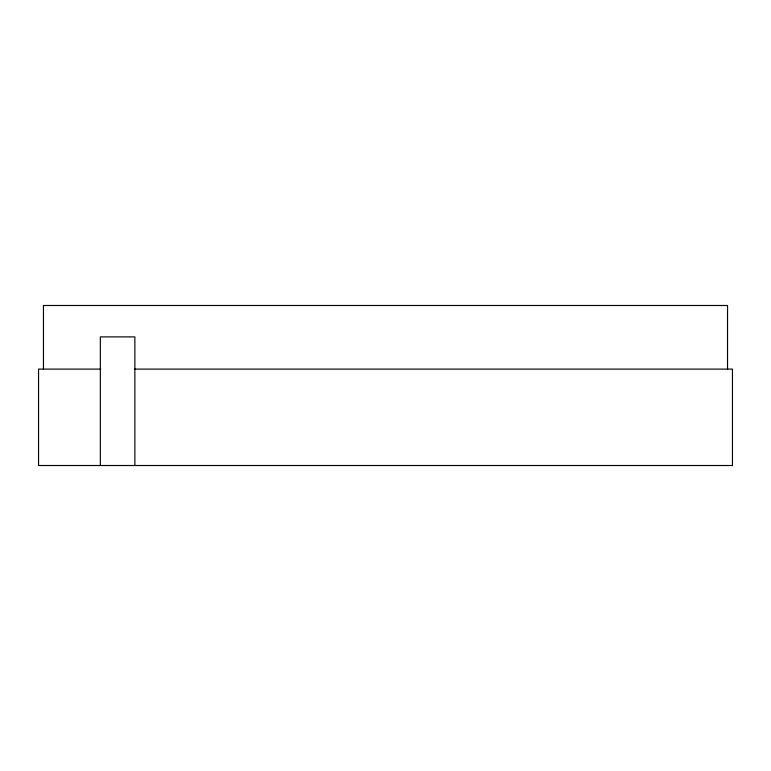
<?xml version="1.0" encoding="UTF-8"?>
<svg xmlns="http://www.w3.org/2000/svg" width="771" height="771" viewBox="0 0 771 771"><rect width="100%" height="100%" fill="white"/><g stroke="black" fill="none" stroke-linecap="round" stroke-linejoin="round"><path stroke-width="1.16" d="M100.837 369.107L38.55 369.107L38.55 465.511L732.45 465.511L732.45 369.107L134.578 369.107M727.545 369.107L727.545 305.489L43.455 305.489L43.455 369.107M134.867 465.511L134.867 336.888L100.336 336.888L100.336 465.511"/></g></svg>
